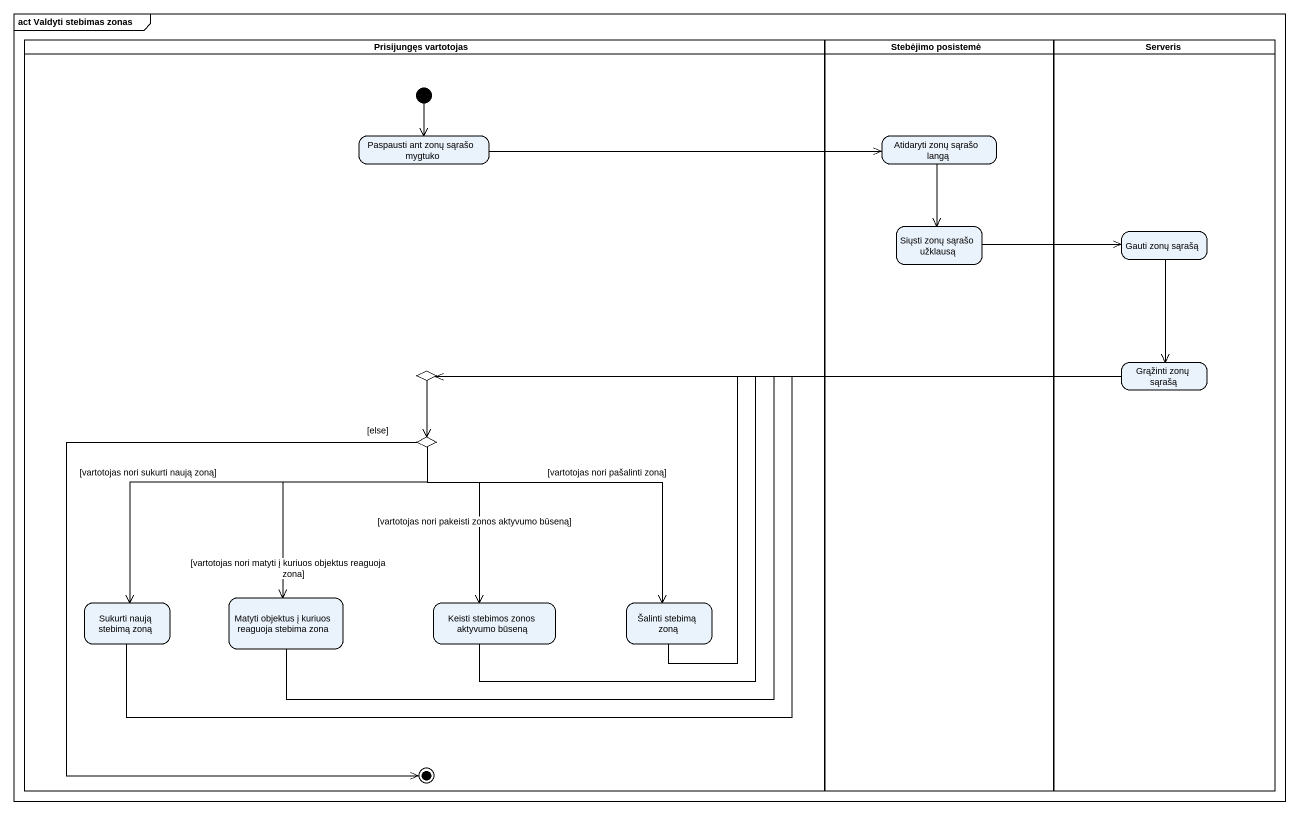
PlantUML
@startuml
mainframe act Valdyti stebimas zonas
hide empty description
state "Prisijungęs vartotojas" as Prisijungęs_vartotojas <<partition>> {
  state "Paspausti ant zonų sąrašo mygtuko" as Paspausti_ant_zonų_sąrašo
  state choice1 <<choice>>
  state choice2 <<choice>>
  state "Sukurti naują stebimą zoną" as Sukurti_naują_stebimą_zoną
  state "Matyti objektus į kuriuos reaguoja stebima zona" as Matyti_objektus_į_kuriuos
  state "Keisti stebimos zonos aktyvumo būseną" as Keisti_stebimos_zonos
  state "Šalinti stebimą zoną" as Šalinti_stebimą_zoną
  [*] --> Paspausti_ant_zonų_sąrašo
  choice2 --> [*] : [else]
}
state "Stebėjimo posistemė" as Stebėjimo_posistemė <<partition>> {
  state "Atidaryti zonų sąrašo langą" as Atidaryti_zonų_sąrašo_langą
  state "Siųsti zonų sąrašo užklausą" as Siųsti_zonų_sąrašo_užklausą
}
state Serveris <<partition>> {
  state "Gauti zonų sąrašą" as Gauti_zonų_sąrašą
  state "Grąžinti zonų sąrašą" as Grąžinti_zonų_sąrašą
}
Paspausti_ant_zonų_sąrašo -right-> Atidaryti_zonų_sąrašo_langą
Atidaryti_zonų_sąrašo_langą --> Siųsti_zonų_sąrašo_užklausą
Siųsti_zonų_sąrašo_užklausą -right-> Gauti_zonų_sąrašą
Gauti_zonų_sąrašą --> Grąžinti_zonų_sąrašą
choice1 --> choice2
Grąžinti_zonų_sąrašą -left-> choice1
choice2 --> Sukurti_naują_stebimą_zoną : [vartotojas nori sukurti naują zoną]
choice2 --> Matyti_objektus_į_kuriuos : [vartotojas nori matyti į kuriuos objektus reaguoja zona]
choice2 --> Keisti_stebimos_zonos : [vartotojas nori pakeisti zonos aktyvumo būseną]
choice2 --> Šalinti_stebimą_zoną : [vartotojas nori pašalinti zoną]
Sukurti_naują_stebimą_zoną -up-> choice1
Matyti_objektus_į_kuriuos -up-> choice1
Keisti_stebimos_zonos -up-> choice1
Šalinti_stebimą_zoną -up-> choice1
@enduml
